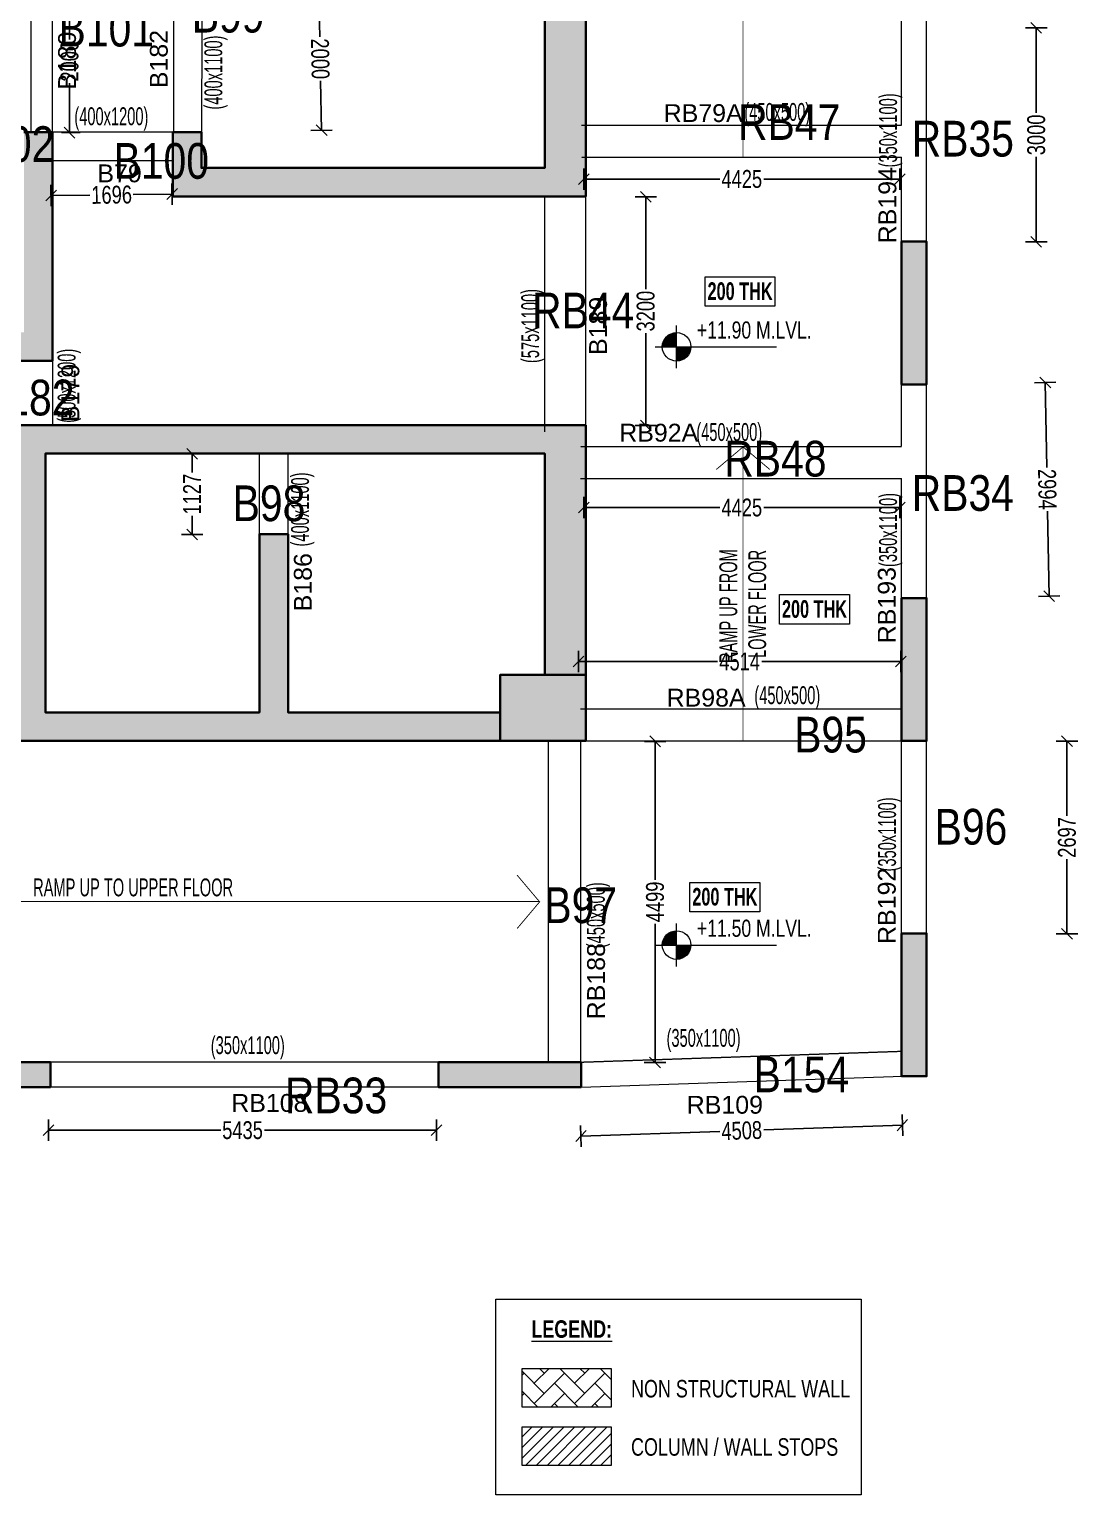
# Model space of a CAD drawing. Header units: millimetres. Extents: x 13 to 72195, y 3 to 63794.
# Drawn here: x 57351 to 72053, y 4247 to 24773 of the extents above; entities that cross this region are included whole.
import ezdxf
from ezdxf.enums import TextEntityAlignment as Align

# ---------------------------------------------------------------- set-up
doc = ezdxf.new("R2010")
doc.units = ezdxf.units.MM
doc.linetypes.add('HIDDEN', pattern=[0.375, 0.25, -0.125])
for name, color, linetype, lineweight in [('A-FLOR-IDEN', 11, 'Continuous', 9), ('G-____-____-DIMS', 7, 'Continuous', 9), ('G-ANNO-TEXT', 231, 'Continuous', 9), ('S-BEAM', 7, 'Continuous', 18), ('S-BEAM-IDEN', 2, 'Continuous', 9), ('S-COL HATCH', 9, 'Continuous', 0), ('S-COLS', 5, 'Continuous', 35)]:
    doc.layers.add(name, color=color, linetype=linetype, lineweight=lineweight)
for name, color, linetype in [('Abhinav working', 6, 'Continuous'), ('Beam Nos', 7, 'Continuous'), ('changes', 7, 'Continuous'), ('SUNK SLAB', 8, 'Continuous')]:
    doc.layers.add(name, color=color, linetype=linetype)
doc.styles.add('Dim.s & Anno.(Misc.)', font='ARIALN.TTF')
doc.styles.add('SC-BBS1', font='SansSerif')
doc.styles.add('SOBHA', font='swisscl.ttf')
doc.styles.add('Swis721 LtCn BT', font='swisscl.ttf', dxfattribs={"width": 0.9, "height": 233.355162})
doc.styles.add('Swis721 LtCn BT_1', font='swisscl.ttf', dxfattribs={"height": 240})
doc.styles.add('Swis721 LtCn BT_2', font='swisscl.ttf', dxfattribs={"height": 244.992296})
doc.styles.add('Swis721 LtCn BT_B', font='', dxfattribs={"width": 0.9, "height": 246.918336})
doc.styles.get('Swis721 LtCn BT_B').set_extended_font_data('Swis721 LtCn BT', bold=True)
doc.dimstyles.new('S-100', dxfattribs={"dimscale": 100, "dimtxt": 2.5, "dimasz": 1.5, "dimexe": 1.5, "dimexo": 1.5, "dimgap": 0.1, "dimtad": 0, "dimdec": 0, "dimrnd": 0.0005, "dimzin": 0, "dimdsep": 46, "dimtxsty": 'SOBHA', "dimblk": 'OBLIQUE', "dimcen": 0.09, "dimclrd": 8, "dimclre": 8, "dimclrt": 6, "dimadec": 0, "dimazin": 0, "dimtfac": 1, "dimtdec": 0, "dimtofl": 0, "dimtmove": 0, "dimatfit": 3, "dimfxl": 1.5, "dimfxlon": 1, "dimtolj": 1, "dimtzin": 0, "dimlwd": -1, "dimlwe": -1, "dimarcsym": 0})

# ---------------------------------------------------------------- blocks, each defined once
blk = doc.blocks.new('A$Cb7cd9481')
at = {"layer": 'S-COL HATCH', "transparency": 33554687}
h = blk.add_hatch(color=256, dxfattribs=at)
h.dxf.hatch_style = 1
h.paths.add_polyline_path([(50155, 1269), (49805, 1269), (49805, -731), (50155, -731)])
h = blk.add_hatch(color=256, dxfattribs=at)
h.dxf.hatch_style = 1
h.paths.add_polyline_path([(49805, -5724), (50155, -5724), (50155, -3724), (49805, -3724)])
h = blk.add_hatch(color=256, dxfattribs=at)
h.dxf.hatch_style = 1
h.paths.add_polyline_path([(49805, -10421), (50155, -10421), (50155, -8421), (49805, -8421)])
h = blk.add_hatch(color=256, dxfattribs=at)
h.dxf.hatch_style = 1
h.paths.add_polyline_path([(35880, -10224), (35880, -10574), (37880, -10574), (37880, -10224)])
h = blk.add_hatch(color=256, dxfattribs=at)
h.dxf.hatch_style = 1
h.paths.add_polyline_path([(43315, -10224), (43315, -10574), (45315, -10574), (45315, -10224)])
at = {"layer": 'S-COLS', "elevation": 0}
for points in [[(49805, 1269), (50155, 1269), (50155, -731), (49805, -731)], [(49805, -3724), (50155, -3724), (50155, -5724), (49805, -5724)], [(49805, -8421), (50155, -8421), (50155, -10421), (49805, -10421)], [(35880, -10224), (37880, -10224), (37880, -10574), (35880, -10574)], [(43315, -10224), (45315, -10224), (45315, -10574), (43315, -10574)]]:
    blk.add_lwpolyline(points, close=True, dxfattribs=at)
blk = doc.blocks.new('Spot Elevations - M_Spot Elevation - Target Filled-23738-FIRST FLOOR  FRAMING PLAN _NTA_')
at = {"layer": 'G-____-____-DIMS'}
h = blk.add_hatch(color=256, dxfattribs=at)
edge = h.paths.add_edge_path(flags=0)
edge.add_line((0, 0), (-2, 0))
edge.add_arc((0, 0), 2, 90, 180, ccw=False)
edge.add_line((0, 2), (0, 0))
h = blk.add_hatch(color=256, dxfattribs=at)
edge = h.paths.add_edge_path(flags=0)
edge.add_line((0, 0), (2, 0))
edge.add_arc((0, 0), 2, 270, 360, ccw=False)
edge.add_line((0, -2), (0, 0))
for p, q in [((0, -3), (0, 3)), ((-3, 0), (14, 0))]:
    blk.add_line(p, q, dxfattribs=at)
blk.add_circle((0, 0), 2, dxfattribs=at)
blk = doc.blocks.new('A$C0921b736')
at = {"layer": 'S-COL HATCH', "transparency": 33554687}
h = blk.add_hatch(color=256, dxfattribs=at)
h.dxf.hatch_style = 1
h.paths.add_polyline_path([(53250, 8375), (53250, 19875), (52675, 19875), (52675, 8775), (47865, 8775), (47865, 9275), (47465, 9275), (47465, 8375)])
h = blk.add_hatch(color=256, dxfattribs=at)
h.dxf.hatch_style = 1
h.paths.add_polyline_path([(40425, 6075), (40425, 6475), (45379, 6475), (45379, 9275), (45779, 9275), (45779, 6075)])
h = blk.add_hatch(color=256, dxfattribs=at)
h.dxf.hatch_style = 1
h.paths.add_polyline_path([(52675, 4775), (52675, 1675), (53250, 1675), (53250, 5175), (45279, 5175), (45279, 1150), (43165, 1150), (43165, 750), (52050, 750), (52050, 1150), (49079, 1150), (49079, 3648), (48679, 3648), (48679, 1150), (45679, 1150), (45679, 4775)])
h = blk.add_hatch(color=256, dxfattribs=at)
h.dxf.hatch_style = 1
h.paths.add_polyline_path([(53250, 1675), (53250, 750), (52050, 750), (52050, 1675)])
at = {"layer": 'S-COLS'}
blk.add_lwpolyline([(53250, 8375), (47465, 8375), (47465, 9275), (47865, 9275), (47865, 8775), (52675, 8775), (52675, 19875), (53250, 19875)], close=True, dxfattribs=at)
for points in [[(34625, 6075), (45779, 6075), (45779, 9275), (45379, 9275)], [(43165, 1150), (45279, 1150), (45279, 5175), (53250, 5175)], [(53250, 5175), (53250, 1675), (52675, 1675), (52675, 4775), (45679, 4775), (45679, 1150), (48679, 1150), (48679, 3648), (49079, 3648), (49079, 1150), (52050, 1150), (52050, 750), (43165, 750)]]:
    blk.add_lwpolyline(points, dxfattribs=at)
at = {"layer": 'S-COLS', "elevation": 0}
blk.add_lwpolyline([(53250, 750), (52050, 750), (52050, 1675), (53250, 1675)], close=True, dxfattribs=at)
blk = doc.blocks.new('_OBLIQUE')
at = {"color": 0, "linetype": 'ByBlock'}
blk.add_line((-0.5, -0.5), (0.5, 0.5), dxfattribs=at)
blk = doc.blocks.new('*D391')
at = {"layer": 'Abhinav working', "color": 8, "transparency": 16777216}
for p, q in [((65046, 15766), (65046, 16066)), ((69560, 15766), (69560, 16066)), ((65046, 15916), (66993, 15916)), ((69560, 15916), (67612, 15916))]:
    blk.add_line(p, q, dxfattribs=at)
at = {"layer": 'Defpoints', "color": 0, "transparency": 16777216}
for p in [(69560, 15916), (65046, 15250), (69560, 15250)]:
    blk.add_point(p, dxfattribs=at)
at = {"layer": 'Abhinav working', "color": 8, "transparency": 16777216, "xscale": 150, "yscale": 150, "zscale": 150, "rotation": 180}
blk.add_blockref('_OBLIQUE', (65046, 15916), dxfattribs=at)
at = {"layer": 'Abhinav working', "color": 8, "transparency": 16777216, "xscale": 150, "yscale": 150, "zscale": 150}
blk.add_blockref('_OBLIQUE', (69560, 15916), dxfattribs=at)
at = {"layer": 'Abhinav working', "color": 6, "transparency": 16777216, "insert": (67303, 15916), "char_height": 250, "attachment_point": 5, "style": 'SOBHA'}
blk.add_mtext('\\A1;4514', dxfattribs=at)
blk = doc.blocks.new('*D392')
at = {"layer": 'Abhinav working', "color": 8, "transparency": 16777216}
for p, q in [((71739, 14801), (72039, 14801)), ((71889, 14801), (71889, 13758)), ((71889, 12104), (71889, 13147)), ((71739, 12104), (72039, 12104))]:
    blk.add_line(p, q, dxfattribs=at)
at = {"layer": 'Defpoints', "color": 0, "transparency": 16777216}
for p in [(69896, 14801, 0), (69896, 12104, 0), (71889, 12104)]:
    blk.add_point(p, dxfattribs=at)
at = {"layer": 'Abhinav working', "color": 8, "transparency": 16777216, "xscale": 150, "yscale": 150, "zscale": 150}
for p, rotation in [((71889, 14801), 90), ((71889, 12104), 270)]:
    blk.add_blockref('_OBLIQUE', p, dxfattribs=dict(at, rotation=rotation))
at = {"layer": 'Abhinav working', "color": 6, "transparency": 16777216, "insert": (71889, 13453), "char_height": 250, "attachment_point": 5, "rotation": 90, "style": 'SOBHA'}
blk.add_mtext('\\A1;2697', dxfattribs=at)
blk = doc.blocks.new('*D393')
at = {"layer": 'Abhinav working', "color": 8, "transparency": 16777216}
for p, q in [((65969, 14799), (66269, 14799)), ((66119, 14799), (66118, 12858)), ((66117, 10300), (66118, 12242)), ((65967, 10300), (66267, 10300))]:
    blk.add_line(p, q, dxfattribs=at)
at = {"layer": 'Defpoints', "color": 0, "transparency": 16777216}
for p in [(65046, 14800), (66119, 14799), (65044, 10301)]:
    blk.add_point(p, dxfattribs=at)
at = {"layer": 'Abhinav working', "color": 8, "transparency": 16777216, "xscale": 150, "yscale": 150, "zscale": 150}
for p, rotation in [((66119, 14799), 89.98044890134636), ((66117, 10300), 269.9804489013463)]:
    blk.add_blockref('_OBLIQUE', p, dxfattribs=dict(at, rotation=rotation))
at = {"layer": 'Abhinav working', "color": 6, "transparency": 16777216, "insert": (66118, 12550), "char_height": 250, "attachment_point": 5, "rotation": 89.9804, "style": 'SOBHA'}
blk.add_mtext('\\A1;4499', dxfattribs=at)
blk = doc.blocks.new('*D394')
at = {"layer": 'Abhinav working', "color": 8, "transparency": 16777216}
for p, q in [((59781, 18825), (59481, 18825)), ((59631, 18825), (59631, 18564)), ((59631, 17698), (59631, 17959)), ((59781, 17698), (59481, 17698))]:
    blk.add_line(p, q, dxfattribs=at)
at = {"layer": 'Defpoints', "color": 0, "transparency": 16777216}
for p in [(60550, 18825), (59631, 17698), (60550, 17698)]:
    blk.add_point(p, dxfattribs=at)
at = {"layer": 'Abhinav working', "color": 8, "transparency": 16777216, "xscale": 150, "yscale": 150, "zscale": 150}
for p, rotation in [((59631, 18825), 90), ((59631, 17698), 270)]:
    blk.add_blockref('_OBLIQUE', p, dxfattribs=dict(at, rotation=rotation))
at = {"layer": 'Abhinav working', "color": 6, "transparency": 16777216, "insert": (59631, 18261), "char_height": 250, "attachment_point": 5, "rotation": 90, "style": 'SOBHA'}
blk.add_mtext('\\A1;1127', dxfattribs=at)
blk = doc.blocks.new('*D395')
at = {"layer": 'Abhinav working', "color": 8, "transparency": 16777216}
for p, q in [((61256, 25356), (61556, 25362)), ((61406, 25359), (61420, 24666)), ((61446, 23359), (61432, 24053)), ((61296, 23356), (61596, 23362))]:
    blk.add_line(p, q, dxfattribs=at)
at = {"layer": 'Defpoints', "color": 0, "transparency": 16777216}
for p in [(59296, 25317, 0), (59336, 23317), (61446, 23359)]:
    blk.add_point(p, dxfattribs=at)
at = {"layer": 'Abhinav working', "color": 8, "transparency": 16777216, "xscale": 150, "yscale": 150, "zscale": 150}
for p, rotation in [((61406, 25359), 91.14573770550787), ((61446, 23359), 271.1457377055079)]:
    blk.add_blockref('_OBLIQUE', p, dxfattribs=dict(at, rotation=rotation))
at = {"layer": 'Abhinav working', "color": 6, "transparency": 16777216, "insert": (61426, 24359), "char_height": 250, "attachment_point": 5, "rotation": 271.1457, "style": 'SOBHA'}
blk.add_mtext('\\A1;2000', dxfattribs=at)
blk = doc.blocks.new('*D396')
at = {"layer": 'Abhinav working', "color": 8, "transparency": 16777216}
for p, q in [((57654, 22594), (57658, 22294)), ((59349, 22615), (59353, 22315)), ((57656, 22444), (58200, 22450)), ((59351, 22465), (58807, 22458))]:
    blk.add_line(p, q, dxfattribs=at)
at = {"layer": 'Defpoints', "color": 0, "transparency": 16777216}
for p in [(57650, 22904), (59346, 22925), (59351, 22465)]:
    blk.add_point(p, dxfattribs=at)
at = {"layer": 'Abhinav working', "color": 8, "transparency": 16777216, "xscale": 150, "yscale": 150, "zscale": 150}
for p, rotation in [((57656, 22444), 180.7153729809435), ((59351, 22465), 0.7153729809436231)]:
    blk.add_blockref('_OBLIQUE', p, dxfattribs=dict(at, rotation=rotation))
at = {"layer": 'Abhinav working', "color": 6, "transparency": 16777216, "insert": (58504, 22454), "char_height": 250, "attachment_point": 5, "rotation": 0.7154, "style": 'SOBHA'}
blk.add_mtext('\\A1;1696', dxfattribs=at)
blk = doc.blocks.new('*D397')
at = {"layer": 'Abhinav working', "color": 8, "transparency": 16777216}
for p, q in [((57800, 25325), (58065, 25325)), ((57915, 25325), (57915, 24632)), ((57915, 23325), (57915, 24018)), ((57800, 23325), (58065, 23325))]:
    blk.add_line(p, q, dxfattribs=at)
at = {"layer": 'Defpoints', "color": 0, "transparency": 16777216}
for p in [(57650, 25325, 0), (57650, 23325), (57915, 23325)]:
    blk.add_point(p, dxfattribs=at)
at = {"layer": 'Abhinav working', "color": 8, "transparency": 16777216, "xscale": 150, "yscale": 150, "zscale": 150}
for p, rotation in [((57915, 25325), 90), ((57915, 23325), 270)]:
    blk.add_blockref('_OBLIQUE', p, dxfattribs=dict(at, rotation=rotation))
at = {"layer": 'Abhinav working', "color": 6, "transparency": 16777216, "insert": (57915, 24325), "char_height": 250, "attachment_point": 5, "rotation": 90, "style": 'SOBHA'}
blk.add_mtext('\\A1;2000', dxfattribs=at)
blk = doc.blocks.new('*D242')
at = {"layer": 'Abhinav working', "color": 8, "transparency": 16777216}
for p, q in [((69579, 9573), (69589, 9273)), ((65074, 9420), (65084, 9120)), ((65079, 9270), (67024, 9336)), ((69584, 9423), (67640, 9357))]:
    blk.add_line(p, q, dxfattribs=at)
at = {"layer": 'Defpoints', "color": 0, "transparency": 16777216}
for p in [(69561, 10104, 0), (65056, 9951), (69584, 9423)]:
    blk.add_point(p, dxfattribs=at)
at = {"layer": 'Abhinav working', "color": 8, "transparency": 16777216, "xscale": 150, "yscale": 150, "zscale": 150}
for p, rotation in [((69584, 9423), 1.94767391566433), ((65079, 9270), 181.9476739156643)]:
    blk.add_blockref('_OBLIQUE', p, dxfattribs=dict(at, rotation=rotation))
at = {"layer": 'Abhinav working', "color": 6, "transparency": 16777216, "insert": (67332, 9346), "char_height": 250, "attachment_point": 5, "rotation": 1.9477, "style": 'SOBHA'}
blk.add_mtext('\\A1;4508', dxfattribs=at)
blk = doc.blocks.new('*D281')
at = {"layer": 'Abhinav working', "color": 8, "transparency": 16777216}
for p, q in [((57621, 9502), (57621, 9202)), ((63056, 9502), (63056, 9202)), ((57621, 9352), (60032, 9352)), ((63056, 9352), (60645, 9352))]:
    blk.add_line(p, q, dxfattribs=at)
at = {"layer": 'Defpoints', "color": 0, "transparency": 16777216}
for p in [(57621, 9951, 0), (63056, 9951), (63056, 9352)]:
    blk.add_point(p, dxfattribs=at)
at = {"layer": 'Abhinav working', "color": 8, "transparency": 16777216, "xscale": 150, "yscale": 150, "zscale": 150, "rotation": 180}
blk.add_blockref('_OBLIQUE', (57621, 9352), dxfattribs=at)
at = {"layer": 'Abhinav working', "color": 8, "transparency": 16777216, "xscale": 150, "yscale": 150, "zscale": 150}
blk.add_blockref('_OBLIQUE', (63056, 9352), dxfattribs=at)
at = {"layer": 'Abhinav working', "color": 6, "transparency": 16777216, "insert": (60338, 9352), "char_height": 250, "attachment_point": 5, "style": 'SOBHA'}
blk.add_mtext('\\A1;5435', dxfattribs=at)
blk = doc.blocks.new('*D282')
at = {"layer": 'Abhinav working', "color": 8, "transparency": 16777216}
for p, q in [((71435, 19823), (71735, 19828)), ((71585, 19826), (71606, 18637)), ((71639, 16832), (71617, 18021)), ((71489, 16830), (71789, 16835))]:
    blk.add_line(p, q, dxfattribs=at)
at = {"layer": 'Defpoints', "color": 0, "transparency": 16777216}
for p in [(69842, 19794, 0), (71585, 19826), (69896, 16801, 0)]:
    blk.add_point(p, dxfattribs=at)
at = {"layer": 'Abhinav working', "color": 8, "transparency": 16777216, "xscale": 150, "yscale": 150, "zscale": 150}
for p, rotation in [((71585, 19826), 91.0344192439283), ((71639, 16832), 271.0344192439283)]:
    blk.add_blockref('_OBLIQUE', p, dxfattribs=dict(at, rotation=rotation))
at = {"layer": 'Abhinav working', "color": 6, "transparency": 16777216, "insert": (71612, 18329), "char_height": 250, "attachment_point": 5, "rotation": 271.0344, "style": 'SOBHA'}
blk.add_mtext('\\A1;2994', dxfattribs=at)
blk = doc.blocks.new('*D283')
at = {"layer": 'Abhinav working', "color": 8, "transparency": 16777216}
for p, q in [((71309, 24794), (71609, 24794)), ((71459, 24794), (71459, 23601)), ((71459, 21794), (71459, 22987)), ((71309, 21794), (71609, 21794))]:
    blk.add_line(p, q, dxfattribs=at)
at = {"layer": 'Defpoints', "color": 0, "transparency": 16777216}
for p in [(69896, 24794, 0), (71459, 24794), (69896, 21794, 0)]:
    blk.add_point(p, dxfattribs=at)
at = {"layer": 'Abhinav working', "color": 8, "transparency": 16777216, "xscale": 150, "yscale": 150, "zscale": 150}
for p, rotation in [((71459, 24794), 90), ((71459, 21794), 270)]:
    blk.add_blockref('_OBLIQUE', p, dxfattribs=dict(at, rotation=rotation))
at = {"layer": 'Abhinav working', "color": 6, "transparency": 16777216, "insert": (71459, 23294), "char_height": 250, "attachment_point": 5, "rotation": 90, "style": 'SOBHA'}
blk.add_mtext('\\A1;3000', dxfattribs=at)
blk = doc.blocks.new('*D300')
at = {"layer": 'Abhinav working', "color": 8, "transparency": 16777216}
for p, q in [((65837, 22425), (66137, 22425)), ((65987, 22425), (65987, 21132)), ((65987, 19225), (65987, 20518)), ((65837, 19225), (66137, 19225))]:
    blk.add_line(p, q, dxfattribs=at)
at = {"layer": 'Defpoints', "color": 0, "transparency": 16777216}
for p in [(65121, 22425), (65121, 19225), (65987, 19225)]:
    blk.add_point(p, dxfattribs=at)
at = {"layer": 'Abhinav working', "color": 8, "transparency": 16777216, "xscale": 150, "yscale": 150, "zscale": 150}
for p, rotation in [((65987, 22425), 90), ((65987, 19225), 270)]:
    blk.add_blockref('_OBLIQUE', p, dxfattribs=dict(at, rotation=rotation))
at = {"layer": 'Abhinav working', "color": 6, "transparency": 16777216, "insert": (65987, 20825), "char_height": 250, "attachment_point": 5, "rotation": 90, "style": 'SOBHA'}
blk.add_mtext('\\A1;3200', dxfattribs=at)
blk = doc.blocks.new('*D301')
at = {"layer": 'Abhinav working', "color": 8, "transparency": 16777216}
for p, q in [((65121, 18223), (65121, 17923)), ((65121, 18073), (67025, 18073)), ((69546, 18073), (67641, 18073)), ((69546, 18223), (69546, 17923))]:
    blk.add_line(p, q, dxfattribs=at)
at = {"layer": 'Defpoints', "color": 0, "transparency": 16777216}
for p in [(65121, 18475), (69546, 18475), (69546, 18073)]:
    blk.add_point(p, dxfattribs=at)
at = {"layer": 'Abhinav working', "color": 8, "transparency": 16777216, "xscale": 150, "yscale": 150, "zscale": 150, "rotation": 180}
blk.add_blockref('_OBLIQUE', (65121, 18073), dxfattribs=at)
at = {"layer": 'Abhinav working', "color": 8, "transparency": 16777216, "xscale": 150, "yscale": 150, "zscale": 150}
blk.add_blockref('_OBLIQUE', (69546, 18073), dxfattribs=at)
at = {"layer": 'Abhinav working', "color": 6, "transparency": 16777216, "insert": (67333, 18073), "char_height": 250, "attachment_point": 5, "style": 'SOBHA'}
blk.add_mtext('\\A1;4425', dxfattribs=at)
blk = doc.blocks.new('*D302')
at = {"layer": 'Abhinav working', "color": 8, "transparency": 16777216}
for p, q in [((65121, 22825), (65121, 22525)), ((69546, 22825), (69546, 22525)), ((65121, 22675), (67025, 22675)), ((69546, 22675), (67641, 22675))]:
    blk.add_line(p, q, dxfattribs=at)
at = {"layer": 'Defpoints', "color": 0, "transparency": 16777216}
for p in [(65121, 22975), (69546, 22975), (69546, 22675)]:
    blk.add_point(p, dxfattribs=at)
at = {"layer": 'Abhinav working', "color": 8, "transparency": 16777216, "xscale": 150, "yscale": 150, "zscale": 150, "rotation": 180}
blk.add_blockref('_OBLIQUE', (65121, 22675), dxfattribs=at)
at = {"layer": 'Abhinav working', "color": 8, "transparency": 16777216, "xscale": 150, "yscale": 150, "zscale": 150}
blk.add_blockref('_OBLIQUE', (69546, 22675), dxfattribs=at)
at = {"layer": 'Abhinav working', "color": 6, "transparency": 16777216, "insert": (67333, 22675), "char_height": 250, "attachment_point": 5, "style": 'SOBHA'}
blk.add_mtext('\\A1;4425', dxfattribs=at)

msp = doc.modelspace()

# ---------------------------------------------------------------- hatches: boundary and pattern name
at = {"layer": 'SUNK SLAB'}
h = msp.add_hatch(dxfattribs=at)
h.set_pattern_fill('AR-HBONE', color=8, scale=50, style=0)
h.set_pattern_definition([(45, (-31294346.97, 20969543.55), (0, 282.8427125), [600, -200]), (135, (-31294205.55, 20969684.97), (2e-14, 282.8427125), [600, -200])])
h.paths.add_polyline_path([(65503.3, 6015), (65503.3, 5473.7), (64253.6, 5473.7), (64253.6, 6015)], flags=0)
h = msp.add_hatch(dxfattribs=at)
h.set_pattern_fill('ANSI31', color=8, scale=850, style=0)
h.set_pattern_definition([(45, (-31294346.97, 20970212.05), (-75.1300955, 75.1300955), [])])
h.paths.add_polyline_path([(65503.3, 5198.6), (65503.3, 4657.4), (64253.6, 4657.4), (64253.6, 5198.6)], flags=0)

# ---------------------------------------------------------------- linework, layer by layer
at = {"layer": 'A-FLOR-IDEN', "color": 8, "elevation": 0, "flags": 128}
for points in [[(67797.2, 21306.6), (67797.2, 20894.7), (66819.7, 20894.7), (66819.7, 21306.6)], [(68840.2, 16854.6), (68840.2, 16442.7), (67862.7, 16442.7), (67862.7, 16854.6)], [(67584.5, 12824.1), (67584.5, 12412.3), (66607, 12412.3), (66607, 12824.1)]]:
    msp.add_lwpolyline(points, close=True, dxfattribs=at)
at = {"layer": 'G-ANNO-TEXT', "color": 7, "elevation": 0}
for points in [[(63885.1, 6987.2), (69003.7, 6987.2), (69003.7, 4247), (63885.1, 4247)], [(65503.3, 6015), (65503.3, 5473.7), (64253.6, 5473.7), (64253.6, 6015)], [(65503.3, 5198.6), (65503.3, 4657.4), (64253.6, 4657.4), (64253.6, 5198.6)]]:
    msp.add_lwpolyline(points, close=True, dxfattribs=at)
at = {"layer": 'S-BEAM', "linetype": 'HIDDEN'}
for p, q in [((57376.1, 23330.2), (57376.1, 25330.2, 0)), ((57676.1, 23330.2), (57676.1, 25330.2, 0)), ((59371.7, 25330.2), (59371.7, 23330.2)), ((59771.7, 25330.2, 0), (59761.7, 23330.2)), ((59371.7, 23330.2), (57676.1, 23330.2)), ((59371.7, 22930.2), (57676.1, 22930.2)), ((65086.1, 22980.2), (69572.1, 22980.2)), ((64571.7, 19133.7), (64571.7, 22433.7, 0)), ((57676.1, 20130.2), (57676.1, 19230.2)), ((65071.7, 18930.2), (69572.1, 18930.2)), ((60576, 17702.8), (60576, 18830.2)), ((60976.1, 17702.8), (60976.1, 18830.2)), ((64621.7, 14805), (64621.7, 10310.7)), ((65071.7, 14805), (69586.1, 14805)), ((65071.7, 14805), (65071.7, 10324)), ((63082.1, 10306.2, 0), (57647.1, 10306.2, 0)), ((65070.2, 10306), (69575.4, 10459.2, 0))]:
    msp.add_line(p, q, dxfattribs=at)
at = {"layer": 'S-BEAM'}
for p, q in [((65086.1, 23430.2), (69572.1, 23430.2)), ((65146.7, 19130.2), (65146.7, 22430.2, 0)), ((65071.7, 18480.2), (69572.1, 18480.2)), ((65071.7, 15255), (69586.1, 15255)), ((65082.1, 9956.2), (69587.3, 10109.4, 0)), ((63082.1, 9956.2, 0), (57647.1, 9956.2, 0))]:
    msp.add_line(p, q, dxfattribs=at)
at = {"layer": 'S-BEAM', "elevation": 0}
msp.add_lwpolyline([(69922.1, 10109.3), (69922.1, 38893.6)], dxfattribs=at)
at = {"layer": 'S-BEAM', "const_width": 12.5}
for points in [[(67350.4, 32880.2), (67350.4, 22980.2)], [(67725.4, 18606.7), (67350.4, 18923), (66975.4, 18606.7)], [(67350.4, 18930.2), (67350.4, 14805)]]:
    msp.add_lwpolyline(points, dxfattribs=at)
at = {"layer": 'S-BEAM', "linetype": 'HIDDEN', "elevation": 0}
for points in [[(69572.1, 23430.2), (69572.1, 32880.2)], [(69572.1, 18930.2), (69572.1, 22980.2)], [(69572.1, 10109.3), (69572.1, 18480.2)]]:
    msp.add_lwpolyline(points, dxfattribs=at)
at = {"layer": 'S-BEAM', "const_width": 12.5, "elevation": 0}
for points in [[(64184.2, 12175.7), (64500.5, 12550.7), (64184.2, 12925.7)], [(53506.7, 12555), (64499.2, 12555)]]:
    msp.add_lwpolyline(points, dxfattribs=at)

# ---------------------------------------------------------------- block references
at = {"layer": 'changes'}
msp.add_blockref('A$C0921b736', (11896.7, 14055), dxfattribs=at)
msp.add_blockref('A$C0921b736', (11896.7, 14055), dxfattribs=at)
at = {"layer": 'G-____-____-DIMS', "xscale": 99.99999999999991, "yscale": 99.99999999999991, "zscale": 99.99999999999991}
for p in [(66419.6, 20325, 0), (66419.6, 11945.5, 0)]:
    msp.add_blockref('Spot Elevations - M_Spot Elevation - Target Filled-23738-FIRST FLOOR  FRAMING PLAN _NTA_', p, dxfattribs=at)
at = {"layer": 'S-BEAM'}
msp.add_blockref('A$Cb7cd9481', (19767.3, 20530.2), dxfattribs=at)

# ---------------------------------------------------------------- texts
at = {"layer": 'A-FLOR-IDEN', "color": 1, "char_height": 246.92, "width": 1155, "attachment_point": 2, "line_spacing_factor": 0.964267, "style": 'Swis721 LtCn BT_B'}
for insert in [(67308.5, 21228.5), (68351.5, 16776.5), (67095.7, 12746.1)]:
    msp.add_mtext('200 THK', dxfattribs=dict(at, insert=insert))
at = {"layer": 'Abhinav working', "char_height": 500, "attachment_point": 1, "style": 'Dim.s & Anno.(Misc.)'}
for s, insert in [('B99', (59627.2, 25227.6)), ('B101', (57760.3, 25031.9)), ('RB47', (67279.6, 23724)), ('B102', (56363.4, 23414.3)), ('RB35', (69713.5, 23490.8, 0)), ('B100', (58530.6, 23179.5)), ('RB44', (64394.6, 21083.8)), ('B182', (56645.5, 19864.5, 0)), ('RB48', (67087.6, 19008.5, 0)), ('RB34', (69713.5, 18527.6, 0)), ('B98', (60199.2, 18383.3)), ('B95', (68066.9, 15143.1)), ('B96', (70033.8, 13853.1)), ('B97', (64566.4, 12753.8)), ('B154', (67499.2, 10383.5, 0)), ('\\pxt0;RB33', (60932.6, 10089))]:
    msp.add_mtext_dynamic_manual_height_columns(s, width=21149.247, gutter_width=5423.5, heights=[0], dxfattribs=dict(at, insert=insert))
at = {"layer": 'Beam Nos', "color": 3, "style": 'SC-BBS1'}
for s, p in [('B180', (58079.1, 24332.2)), ('B182', (59364.5, 24355.4)), ('B189', (65519, 20619.2, 0)), ('B179', (58126.1, 19679.5)), ('B186', (61382.7, 17028.1, 0)), ('RB188', (65490.8, 11439.6, 0))]:
    msp.add_text(s, height=250, rotation=90, dxfattribs=at).set_placement(p, align=Align.BOTTOM_CENTER)
for s, p in [('RB79A', (66792.1, 23398.6)), ('B79', (58615.5, 22555)), ('RB92A', (66169.2, 18922.6)), ('RB98A', (66833, 15210.9, 0))]:
    msp.add_text(s, height=250, dxfattribs=at).set_placement(p, align=Align.BOTTOM_CENTER)
at = {"layer": 'Beam Nos', "style": 'SC-BBS1'}
for s, p in [('RB194', (69572.7, 22309.2, 0)), ('RB193', (69564.1, 16707.1, 0)), ('RB192', (69564.1, 12495.6, 0))]:
    msp.add_text(s, height=250, rotation=90, dxfattribs=at).set_placement(p, align=Align.BOTTOM_CENTER)
for s, p in [('RB108', (60714.2, 9534.3, 0)), ('RB109', (67095.7, 9508.3, 0))]:
    msp.add_text(s, height=250, dxfattribs=at).set_placement(p, align=Align.BOTTOM_CENTER)
at = {"layer": 'G-____-____-DIMS', "char_height": 240, "width": 2163.211, "attachment_point": 1, "line_spacing_factor": 0.970126, "style": 'Swis721 LtCn BT_1'}
for s, insert in [('+11.90 M.LVL.', (66704.9, 20680.6, 0)), ('+11.50 M.LVL.', (66704.9, 12301.1, 0))]:
    msp.add_mtext(s, dxfattribs=dict(at, insert=insert))
at = {"layer": 'G-ANNO-TEXT', "color": 7, "char_height": 244.992, "attachment_point": 1, "line_spacing_factor": 0.971848, "style": 'Swis721 LtCn BT_2'}
for s, insert, width in [('\\fSwis721 LtCn BT|b1|i0|c0|p34|;\\LLEGEND:', (64385.4, 6689.7), 1299), ('NON STRUCTURAL WALL', (65781.3, 5854.2), 3845.238), ('COLUMN / WALL STOPS', (65781.3, 5037.9), 3845.238)]:
    msp.add_mtext(s, dxfattribs=dict(at, insert=insert, width=width))
at = {"layer": 'S-BEAM-IDEN', "style": 'Swis721 LtCn BT', "width": 0.8}
for s, p in [('(400x1100)', (60053.9, 23648.2)), ('(350x1100)', (69506.9, 22838.2)), ('(575x1100)', (64493.3, 20097.9, 0)), ('(500x1200)', (57998.7, 19261.2)), ('(400x1100)', (61268.3, 17528.3)), ('(350x1100)', (69506.9, 17240.7)), ('RAMP UP FROM', (67268.9, 15895.8)), ('LOWER FLOOR', (67673.8, 15966.7)), ('(350x1100)', (69493, 12976.7, 0)), ('(450x500)', (65412.7, 11901.5))]:
    msp.add_text(s, height=250, rotation=90, dxfattribs=at).set_placement(p)
for s, p in [('(400x1200)', (57981.7, 23429.6)), ('(450x500)', (67368.1, 23489.7, 0)), ('(450x500)', (66695.6, 19006.8, 0)), ('(450x500)', (67508.8, 15321.1)), ('RAMP UP TO UPPER FLOOR', (57404, 12628.6)), ('(350x1100)', (59893.3, 10418.9)), ('(350x1100)', (66278.7, 10521))]:
    msp.add_text(s, height=250, dxfattribs=at).set_placement(p)

# ---------------------------------------------------------------- dimensions: what is measured, and where the dimension line sits
at = {"layer": 'Abhinav working'}
for base, p1, p2, picture, middle in [((57914.9, 23324.9), (57650, 25324.9, 0), (57650, 23324.9), '*D397', (57914.9, 24324.9)), ((59631, 17697.6), (60549.9, 18824.9), (60549.9, 17697.6), '*D394', (59631, 18261.3))]:
    dim = msp.add_linear_dim(base=base, p1=p1, p2=p2, angle=90, dimstyle='S-100', dxfattribs=at)
    dim.commit()
    dim.dimension.update_dxf_attribs({"geometry": picture, "text_midpoint": middle})
for p1, p2, distance, picture, middle in [((59295.7, 25316.9, 0), (59335.7, 23316.9), 2111, '*D395', (61426.2, 24359.2)), ((69896, 21794.2, 0), (69896, 24794.2, 0), -1562.7, '*D283', (71458.7, 23294.2)), ((57650, 22903.8), (59345.6, 22924.9), -460.3, '*D396', (58503.5, 22454.1)), ((65120.6, 22424.9), (65120.6, 19224.9), 866.2, '*D300', (65986.8, 20824.9)), ((69896, 16800.9, 0), (69842, 19794.2, 0), -1743.1, '*D282', (71611.9, 18329)), ((65044.1, 10300.7), (65045.6, 14799.7), -1073.2, '*D393', (66118.1, 12549.9)), ((69896, 14800.9, 0), (69896, 12104.1, 0), 1993, '*D392', (71889.1, 13452.5)), ((65056, 9950.9), (69561.2, 10104.1, 0), -681.6, '*D242', (67331.7, 9346.3))]:
    dim = msp.add_aligned_dim(p1=p1, p2=p2, distance=distance, dimstyle='S-100', dxfattribs=at)
    dim.commit()
    dim.dimension.update_dxf_attribs({"geometry": picture, "text_midpoint": middle})
for base, p1, p2, picture, middle in [((69546, 22675), (65120.6, 22974.9), (69546, 22974.9), '*D302', (67333.3, 22675)), ((69546, 18073), (65120.6, 18474.9), (69546, 18474.9), '*D301', (67333.3, 18073)), ((69560, 15915.7), (65045.6, 15249.7), (69560, 15249.7), '*D391', (67302.8, 15915.7)), ((63056, 9352.1), (57621, 9950.9, 0), (63056, 9950.9), '*D281', (60338.5, 9352.1))]:
    dim = msp.add_linear_dim(base=base, p1=p1, p2=p2, dimstyle='S-100', dxfattribs=at)
    dim.commit()
    dim.dimension.update_dxf_attribs({"geometry": picture, "text_midpoint": middle})

doc.saveas('drawing.dxf')
